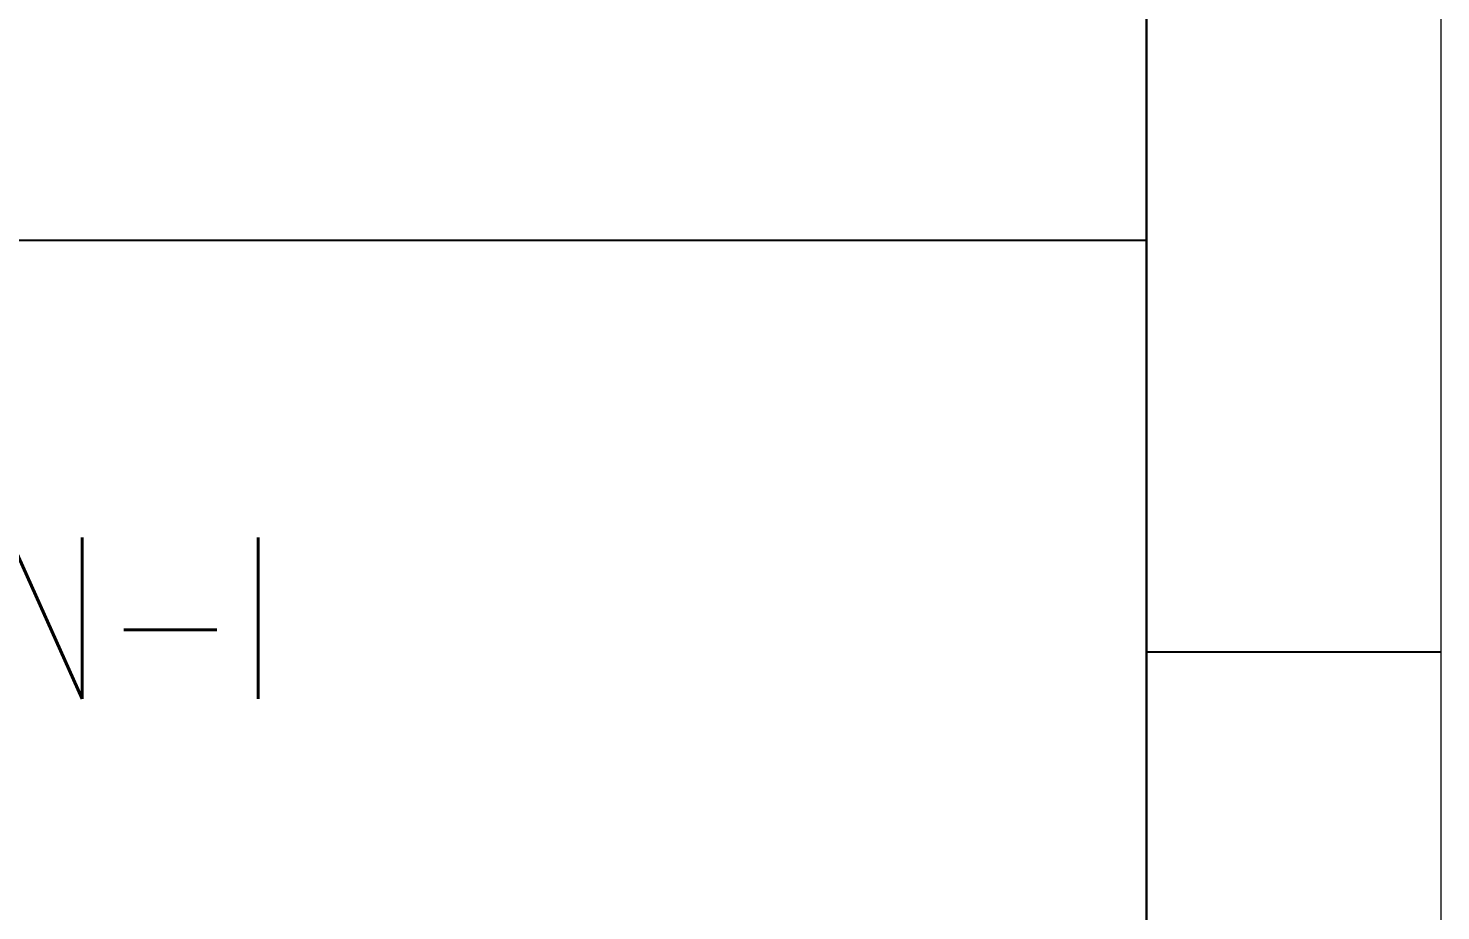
# Model space of a CAD drawing. Header units: inches. Extents: x 600 to 1500, y 304 to 941.
# Drawn here: x 1463.91 to 1500.31, y 350.5 to 373.25 of the extents above; entities that cross this region are included whole.
import ezdxf

# ---------------------------------------------------------------- set-up
doc = ezdxf.new("R2010")
doc.units = ezdxf.units.IN
doc.header["$MEASUREMENT"] = 0
doc.layers.add('TEG BORDER', color=7, linetype='Continuous')
doc.styles.add('TAVE1', font='ROMANS.shx', dxfattribs={"width": 0.75})

# ---------------------------------------------------------------- blocks, each defined once
blk = doc.blocks.new('252 BORDER A2')
for p, q in [((589, 5), (589, 116)), ((594, 35), (589, 35))]:
    blk.add_line(p, q)
at = {"color": 5, "lineweight": 15}
blk.add_lwpolyline([(0, 420), (594, 420), (594, 0), (0, 0)], close=True, dxfattribs=at)
blk.add_lwpolyline([(5, 415), (589, 415), (589, 5), (5, 5)], close=True)
at = {"layer": 'TEG BORDER'}
blk.add_line((489, 42), (589, 42), dxfattribs=at)

msp = doc.modelspace()

# ---------------------------------------------------------------- block references
at = {"xscale": 1.5163271442, "yscale": 1.5163271442, "zscale": 1.5163271442}
msp.add_blockref('252 BORDER A2', (599.615, 304.096), dxfattribs=at)

# ---------------------------------------------------------------- texts
at = {"color": 0, "lineweight": -3, "style": 'TAVE1', "width": 0.75}
msp.add_text('DESIGN OF BUILDING ELECTRICAL SYSTEM FOR LOCATION-I', height=4.14928, dxfattribs=at).set_placement((1347.402, 355.97))

doc.saveas('drawing.dxf')
